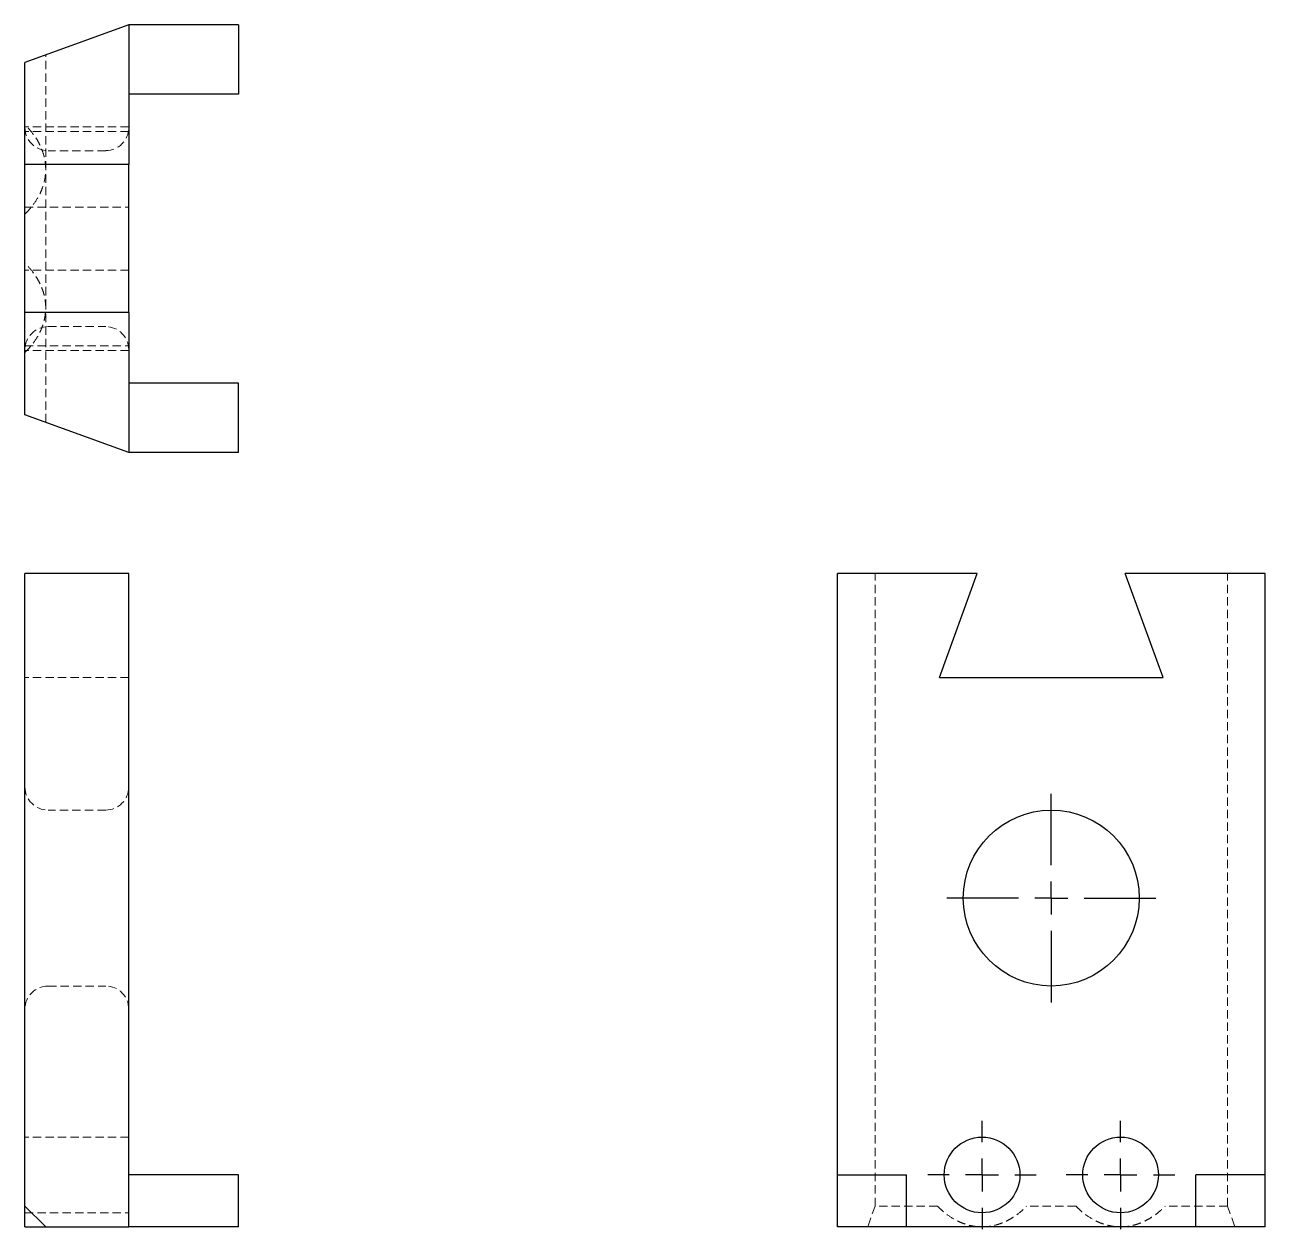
# Model space of a CAD drawing. Header units: millimetres. Extents: x 67 to 256, y 7 to 191.
import ezdxf

# ---------------------------------------------------------------- set-up
doc = ezdxf.new("R2010")
doc.units = ezdxf.units.MM
doc.linetypes.add('HIDDEN', pattern=[1.905, 1.27, -0.635])
doc.layers.add('10', color=7, linetype='Continuous')

# ---------------------------------------------------------------- blocks, each defined once
blk = doc.blocks.new('SW_CENTERMARKSYMBOL_0')
at = {"layer": '10', "color": 0}
for p, q in [((0, 5), (0, 15.89)), ((0, 0), (0, 2.5)), ((-5, 0), (-15.89, 0)), ((0, 0), (-2.5, 0)), ((0, 0), (0, -2.5)), ((0, 0), (2.5, 0)), ((5, 0), (15.89, 0)), ((0, -5), (0, -15.89))]:
    blk.add_line(p, q, dxfattribs=at)
blk = doc.blocks.new('SW_CENTERMARKSYMBOL_1')
at = {"layer": '10', "color": 0}
for p, q in [((0, 5), (0, 8.26)), ((0, 0), (0, 2.5)), ((-5, 0), (-8.26, 0)), ((0, 0), (-2.5, 0)), ((0, 0), (0, -2.5)), ((0, 0), (2.5, 0)), ((5, 0), (8.26, 0)), ((0, -5), (0, -8.26))]:
    blk.add_line(p, q, dxfattribs=at)
blk = doc.blocks.new('SW_CENTERMARKSYMBOL_2')
at = {"layer": '10', "color": 0}
for p, q in [((0, 5), (0, 8.26)), ((0, 0), (0, 2.5)), ((-5, 0), (-8.26, 0)), ((0, 0), (-2.5, 0)), ((0, 0), (0, -2.5)), ((0, 0), (2.5, 0)), ((5, 0), (8.26, 0)), ((0, -5), (0, -8.26))]:
    blk.add_line(p, q, dxfattribs=at)

msp = doc.modelspace()

# ---------------------------------------------------------------- linework, layer by layer
at = {"color": 7, "linetype": 'Continuous', "lineweight": 25}
for p, q in [((82.58, 190.56), (66.77, 184.81)), ((82.58, 190.56), (82.58, 169.27)), ((99.27, 190.56), (82.58, 190.56)), ((99.27, 190.56), (99.27, 180.02)), ((66.77, 169.27), (66.77, 184.81)), ((99.27, 180.02), (82.58, 180.02)), ((82.58, 169.27), (66.77, 169.27)), ((66.77, 146.73), (66.77, 169.27)), ((82.58, 146.73), (82.58, 169.27)), ((82.58, 146.73), (66.77, 146.73)), ((66.77, 131.19), (66.77, 146.73)), ((82.58, 146.73), (82.58, 125.44)), ((99.27, 135.98), (82.58, 135.98)), ((99.27, 125.44), (99.27, 135.98)), ((82.58, 125.44), (66.77, 131.19)), ((99.27, 125.44), (82.58, 125.44)), ((66.77, 10.69), (66.77, 107)), ((82.58, 107), (66.77, 107)), ((82.58, 15.43), (82.58, 107)), ((190.44, 15.43), (190.44, 107)), ((211.73, 107), (190.44, 107)), ((205.98, 91.19), (211.73, 107)), ((240.02, 91.19), (234.27, 107)), ((255.56, 107), (234.27, 107)), ((255.56, 15.43), (255.56, 107)), ((205.98, 91.19), (240.02, 91.19)), ((99.27, 15.43), (82.58, 15.43)), ((82.58, 7.53), (82.58, 15.43)), ((99.27, 7.53), (99.27, 15.43)), ((190.44, 7.53), (190.44, 15.43)), ((190.44, 15.43), (200.98, 15.43)), ((200.98, 7.53), (200.98, 15.43)), ((255.56, 15.43), (245.02, 15.43)), ((245.02, 7.53), (245.02, 15.43)), ((255.56, 7.53), (255.56, 15.43)), ((66.77, 10.69), (69.93, 7.53)), ((66.75, 7.53), (69.93, 7.53)), ((69.93, 7.53), (82.58, 7.53)), ((99.27, 7.53), (82.58, 7.53)), ((200.98, 7.53), (190.44, 7.53)), ((245.02, 7.53), (200.98, 7.53)), ((255.56, 7.53), (245.02, 7.53))]:
    msp.add_line(p, q, dxfattribs=at)
at = {"color": 7, "linetype": 'HIDDEN', "lineweight": 18}
for p, q in [((69.93, 168.54), (69.93, 185.96)), ((66.77, 184.81), (66.77, 175.33)), ((82.58, 175.02), (66.77, 175.02)), ((82.58, 174.3), (66.77, 174.3)), ((79.06, 171.39), (70.28, 171.39)), ((69.93, 147.46), (69.93, 168.54)), ((66.77, 162.78), (82.58, 162.78)), ((66.77, 161.75), (66.77, 154.25)), ((82.58, 153.22), (66.77, 153.22)), ((69.93, 130.04), (69.93, 147.46)), ((70.28, 144.61), (79.06, 144.61)), ((66.77, 141.7), (82.58, 141.7)), ((82.58, 140.98), (66.77, 140.98)), ((66.77, 140.67), (66.77, 131.19)), ((196.19, 10.69), (196.19, 107)), ((249.81, 10.69), (249.81, 107)), ((82.58, 91.19), (66.77, 91.19)), ((79.06, 70.99), (70.28, 70.99)), ((70.28, 44.2), (79.06, 44.2)), ((82.58, 21.2), (66.77, 21.2)), ((66.77, 9.67), (82.58, 9.67)), ((196.19, 10.69), (195.04, 7.53)), ((205.67, 10.69), (196.19, 10.69)), ((226.75, 10.69), (219.25, 10.69)), ((249.81, 10.69), (240.33, 10.69)), ((249.81, 10.69), (250.96, 7.53)), ((213.82, 7.65), (212.46, 7.53)), ((234.9, 7.65), (233.54, 7.53))]:
    msp.add_line(p, q, dxfattribs=at)
at = {"color": 7, "linetype": 'Continuous', "lineweight": 25}
for centre, radius in [((223, 57.59), 13.39), ((212.46, 15.43), 5.76), ((233.54, 15.43), 5.76)]:
    msp.add_circle(centre, radius, dxfattribs=at)
at = {"color": 7, "linetype": 'HIDDEN', "lineweight": 18}
for centre, start, end in [((70.28, 174.91), 180, 270), ((79.06, 174.91), 270, 0), ((70.28, 141.09), 90, 180), ((79.06, 141.09), 0, 90), ((70.28, 74.5), 180, 270), ((79.06, 74.5), 270, 0), ((70.28, 40.69), 90, 180), ((79.06, 40.69), 0, 90)]:
    msp.add_arc(centre, 3.51, start, end, dxfattribs=at)
for points, knots in [([(69.93, 168.54), (69.93, 168.9), (69.9, 169.25), (69.81, 169.94), (69.74, 170.28), (69.57, 170.94), (69.46, 171.26), (69.22, 171.87), (69.09, 172.17), (68.8, 172.74), (68.64, 173.01), (68.3, 173.54), (68.12, 173.79), (67.57, 174.5), (67.18, 174.93), (66.77, 175.33)], [0, 0, 0, 0, 0.125, 0.125, 0.25, 0.25, 0.375, 0.375, 0.5, 0.5, 0.625, 0.625, 0.75, 0.75, 1, 1, 1, 1]), ([(66.77, 161.75), (66.97, 161.95), (67.18, 162.16), (67.57, 162.59), (67.76, 162.82), (68.31, 163.53), (68.64, 164.05), (69.08, 164.9), (69.22, 165.2), (69.46, 165.82), (69.57, 166.14), (69.74, 166.79), (69.81, 167.14), (69.9, 167.83), (69.93, 168.18), (69.93, 168.54)], [0, 0, 0, 0, 0.125, 0.125, 0.25, 0.25, 0.5, 0.5, 0.625, 0.625, 0.75, 0.75, 0.875, 0.875, 1, 1, 1, 1]), ([(69.93, 147.46), (69.93, 147.82), (69.9, 148.17), (69.81, 148.86), (69.74, 149.2), (69.57, 149.86), (69.46, 150.18), (69.22, 150.79), (69.09, 151.09), (68.8, 151.66), (68.64, 151.93), (68.3, 152.46), (68.12, 152.71), (67.57, 153.42), (67.18, 153.85), (66.77, 154.25)], [0, 0, 0, 0, 0.125, 0.125, 0.25, 0.25, 0.375, 0.375, 0.5, 0.5, 0.625, 0.625, 0.75, 0.75, 1, 1, 1, 1]), ([(66.77, 140.67), (66.97, 140.87), (67.18, 141.08), (67.57, 141.51), (67.76, 141.74), (68.31, 142.45), (68.64, 142.97), (69.08, 143.82), (69.22, 144.12), (69.46, 144.74), (69.57, 145.06), (69.74, 145.71), (69.81, 146.06), (69.9, 146.75), (69.93, 147.1), (69.93, 147.46)], [0, 0, 0, 0, 0.125, 0.125, 0.25, 0.25, 0.5, 0.5, 0.625, 0.625, 0.75, 0.75, 0.875, 0.875, 1, 1, 1, 1]), ([(205.67, 10.69), (205.87, 10.48), (206.08, 10.28), (206.51, 9.89), (206.74, 9.7), (207.45, 9.15), (207.97, 8.81), (208.82, 8.37), (209.12, 8.23), (209.74, 7.99), (210.06, 7.89), (210.71, 7.71), (211.06, 7.65), (211.75, 7.55), (212.1, 7.53), (212.46, 7.53)], [0, 0, 0, 0, 0.125, 0.125, 0.25, 0.25, 0.5, 0.5, 0.625, 0.625, 0.75, 0.75, 0.875, 0.875, 1, 1, 1, 1]), ([(212.46, 7.53), (212.82, 7.53), (213.17, 7.55), (213.86, 7.64), (214.2, 7.71), (214.86, 7.89), (215.18, 7.99), (215.79, 8.23), (216.09, 8.37), (216.66, 8.66), (216.93, 8.82), (217.46, 9.15), (217.71, 9.33), (218.42, 9.88), (218.85, 10.28), (219.25, 10.69)], [0, 0, 0, 0, 0.125, 0.125, 0.25, 0.25, 0.375, 0.375, 0.5, 0.5, 0.625, 0.625, 0.75, 0.75, 1, 1, 1, 1]), ([(226.75, 10.69), (226.95, 10.48), (227.16, 10.28), (227.59, 9.89), (227.82, 9.7), (228.53, 9.15), (229.05, 8.81), (229.9, 8.37), (230.2, 8.23), (230.82, 7.99), (231.14, 7.89), (231.79, 7.71), (232.14, 7.65), (232.83, 7.55), (233.18, 7.53), (233.54, 7.53)], [0, 0, 0, 0, 0.125, 0.125, 0.25, 0.25, 0.5, 0.5, 0.625, 0.625, 0.75, 0.75, 0.875, 0.875, 1, 1, 1, 1]), ([(233.54, 7.53), (233.9, 7.53), (234.25, 7.55), (234.94, 7.64), (235.28, 7.71), (235.94, 7.89), (236.26, 7.99), (236.87, 8.23), (237.17, 8.37), (237.74, 8.66), (238.01, 8.82), (238.54, 9.15), (238.79, 9.33), (239.5, 9.88), (239.93, 10.28), (240.33, 10.69)], [0, 0, 0, 0, 0.125, 0.125, 0.25, 0.25, 0.375, 0.375, 0.5, 0.5, 0.625, 0.625, 0.75, 0.75, 1, 1, 1, 1])]:
    msp.add_open_spline(points, degree=3, knots=knots, dxfattribs=at)
for points in [[(66.77, 175.33), (66.77, 174.95), (66.77, 174.55), (66.77, 174.14)], [(66.77, 162.08), (66.77, 161.97), (66.77, 161.86), (66.77, 161.75)], [(66.77, 154.25), (66.77, 153.87), (66.77, 153.47), (66.77, 153.06)], [(66.77, 141), (66.77, 140.89), (66.77, 140.78), (66.77, 140.67)]]:
    msp.add_open_spline(points, degree=3, dxfattribs=at)
at = {"color": 7, "linetype": 'Continuous', "lineweight": 25}
msp.add_open_spline([(66.77, 7.53), (66.77, 7.53), (66.77, 7.48), (66.77, 7.64), (66.77, 7.99), (66.77, 8.57), (66.77, 9.35), (66.77, 10.1), (66.77, 10.58), (66.77, 10.69)], degree=3, knots=[0, 0, 0, 0, 0.000227, 0.197862, 0.370728, 0.54766, 0.741203, 0.938659, 1, 1, 1, 1], dxfattribs=at)

# ---------------------------------------------------------------- block references
at = {"layer": '10'}
for name, p in [('SW_CENTERMARKSYMBOL_0', (223, 57.59)), ('SW_CENTERMARKSYMBOL_1', (212.46, 15.43)), ('SW_CENTERMARKSYMBOL_2', (233.54, 15.43))]:
    msp.add_blockref(name, p, dxfattribs=at)

doc.saveas('drawing.dxf')
